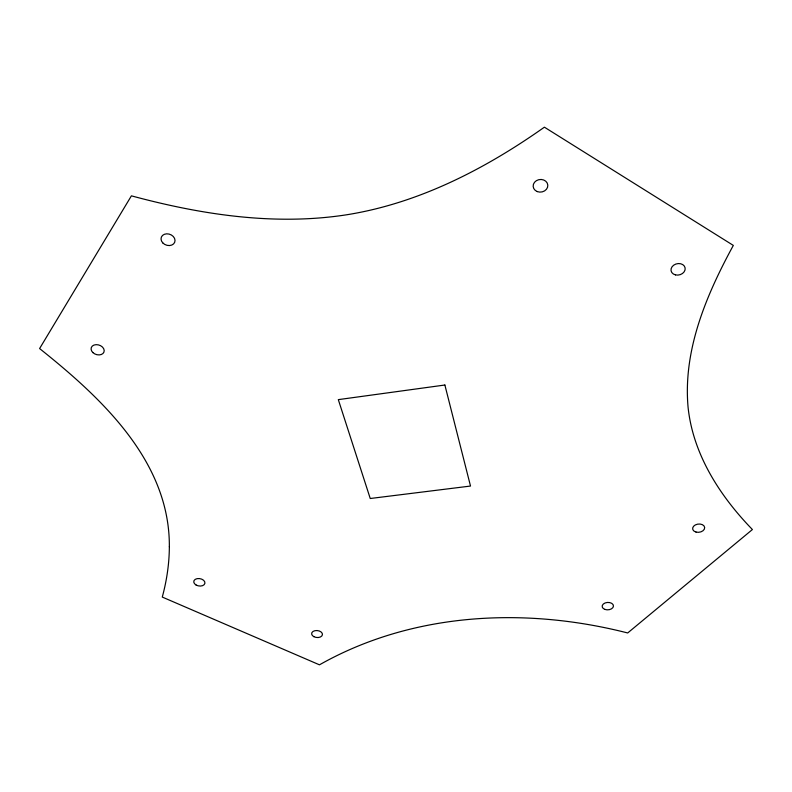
<?xml version="1.0" encoding="UTF-8"?>
<svg xmlns="http://www.w3.org/2000/svg" width="792" height="792" viewBox="0 0 792 792"><rect width="100%" height="100%" fill="white"/><g stroke="black" fill="none" stroke-linecap="round" stroke-linejoin="round"><path stroke-width="1.19" d="M169.349 546.698C169.28 563.716 166.726 580.665 162.281 597.069L319.463 664.825C412.701 612.087 525.423 606.821 627.69 632.966L752.4 529.541C720.007 496.138 692.96 454.44 688.07 407.197C682.912 349.846 706.504 294.703 733.323 245.411L544.401 127.175C485.387 168.835 419.196 203.099 347.233 214.691C275.022 226.007 201.346 214.701 131.403 195.842L39.6 348.559C101.297 397.762 169.924 461.34 169.349 546.698M444.876 385.021L338.313 399.633L370.24 498.505L470.507 486.05L444.876 385.021M162.805 242.926A7.158 5.692 19.7 0 0 174.685 242.312A7.158 5.692 19.7 0 0 166.597 233.828A7.158 5.692 19.7 0 0 162.805 242.926M92.902 352.598A6.712 4.93 18.3 0 0 103.94 352.103A6.712 4.93 18.3 0 0 96.079 344.659A6.712 4.93 18.3 0 0 92.902 352.598M675.497 274.893A7.158 5.692 -12.9 0 0 685.11 267.904A7.158 5.692 -12.9 0 0 673.665 265.191A7.158 5.692 -12.9 0 0 675.497 274.893M537.283 191.585A7.356 6.316 -7.1 0 0 547.807 185.1A7.356 6.316 -7.1 0 0 536.362 180.685A7.356 6.316 -7.1 0 0 537.283 191.585M696 532.066A6.059 4.128 -7.1 0 0 704.672 527.482A6.059 4.128 -7.1 0 0 695.277 524.957A6.059 4.128 -7.1 0 0 696 532.066M604.831 609.385A5.653 3.703 -3.2 0 0 613.453 606.078A5.653 3.703 -3.2 0 0 605.128 602.959A5.653 3.703 -3.2 0 0 604.831 609.385M195.99 584.951A5.653 3.703 10 0 0 204.91 583.288A5.653 3.703 10 0 0 197.129 578.645A5.653 3.703 10 0 0 195.99 584.951M313.87 636.679A5.435 3.485 6 0 0 322.433 634.738A5.435 3.485 6 0 0 314.84 630.709A5.435 3.485 6 0 0 313.87 636.679"/></g></svg>
